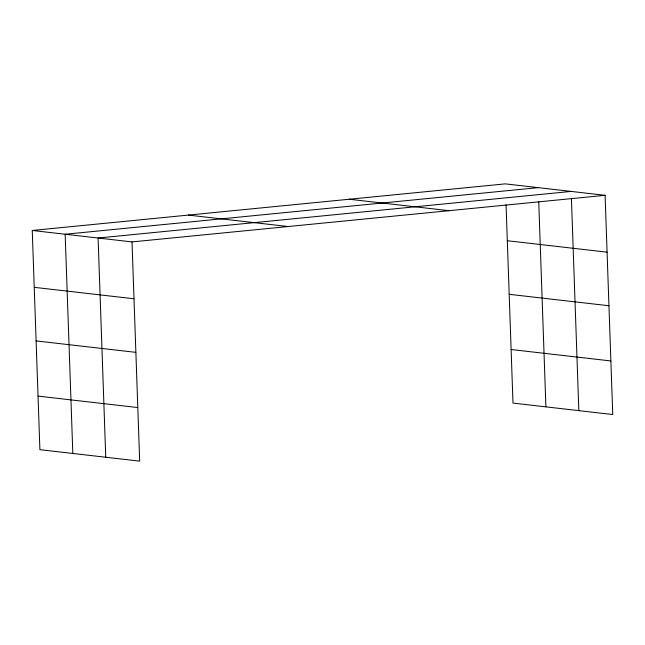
<?xml version="1.0" encoding="UTF-8"?>
<svg xmlns="http://www.w3.org/2000/svg" width="645" height="645" viewBox="0 0 645 645"><rect width="100%" height="100%" fill="white"/><g stroke="black" fill="none" stroke-linecap="round" stroke-linejoin="round"><path stroke-width="0.97" d="M32.25 230.467L132.015 241.915L139.675 461.135L39.901 449.686L32.25 230.467L505.325 183.865L605.099 195.314L612.75 414.533L512.985 403.085L506.059 204.82M538.253 187.647L65.169 234.248L72.829 453.467M571.172 191.42L98.096 238.021L105.748 457.24M132.015 241.915L605.099 195.314M349.211 199.24L448.976 210.689M507.317 240.73L607.082 252.179M188.364 215.091L288.13 226.54M509.187 294.305L608.953 305.754M34.233 287.331L133.999 298.78M511.114 349.509L610.88 360.958M36.104 340.915L135.869 352.355M38.031 396.111L137.804 407.559M571.422 198.402L578.831 410.639M538.736 201.611L545.904 406.858"/></g></svg>
